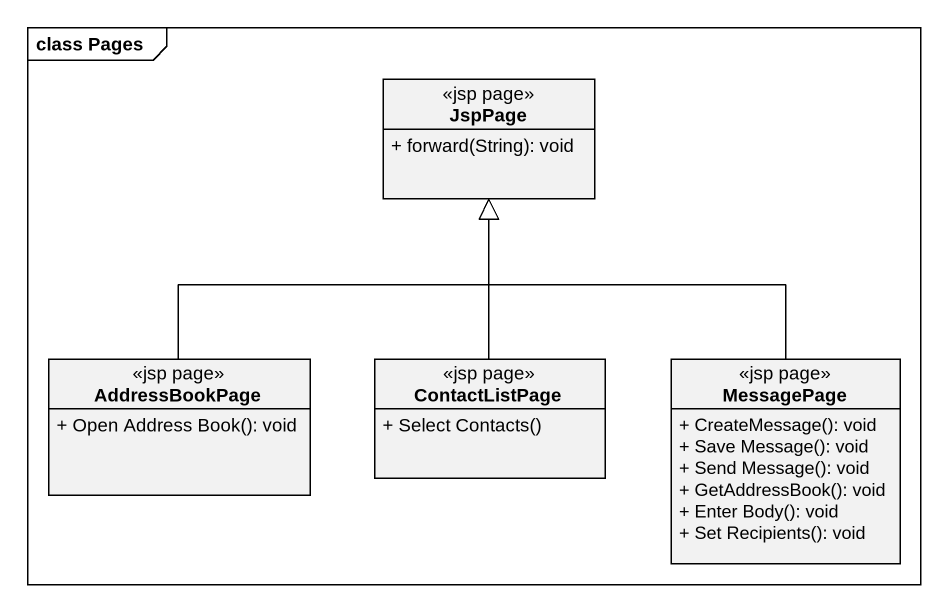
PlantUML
@startuml
mainframe class Pages
hide circle
hide empty members
skinparam classAttributeIconSize 0
class JspPage <<jsp page>> {
  + forward(String): void
}
class AddressBookPage <<jsp page>> {
  + Open Address Book(): void
}
class ContactListPage <<jsp page>> {
  + Select Contacts()
}
class MessagePage <<jsp page>> {
  + CreateMessage(): void
  + Save Message(): void
  + Send Message(): void
  + GetAddressBook(): void
  + Enter Body(): void
  + Set Recipients(): void
}
AddressBookPage -up-|> JspPage
ContactListPage -up-|> JspPage
MessagePage -up-|> JspPage
@enduml
